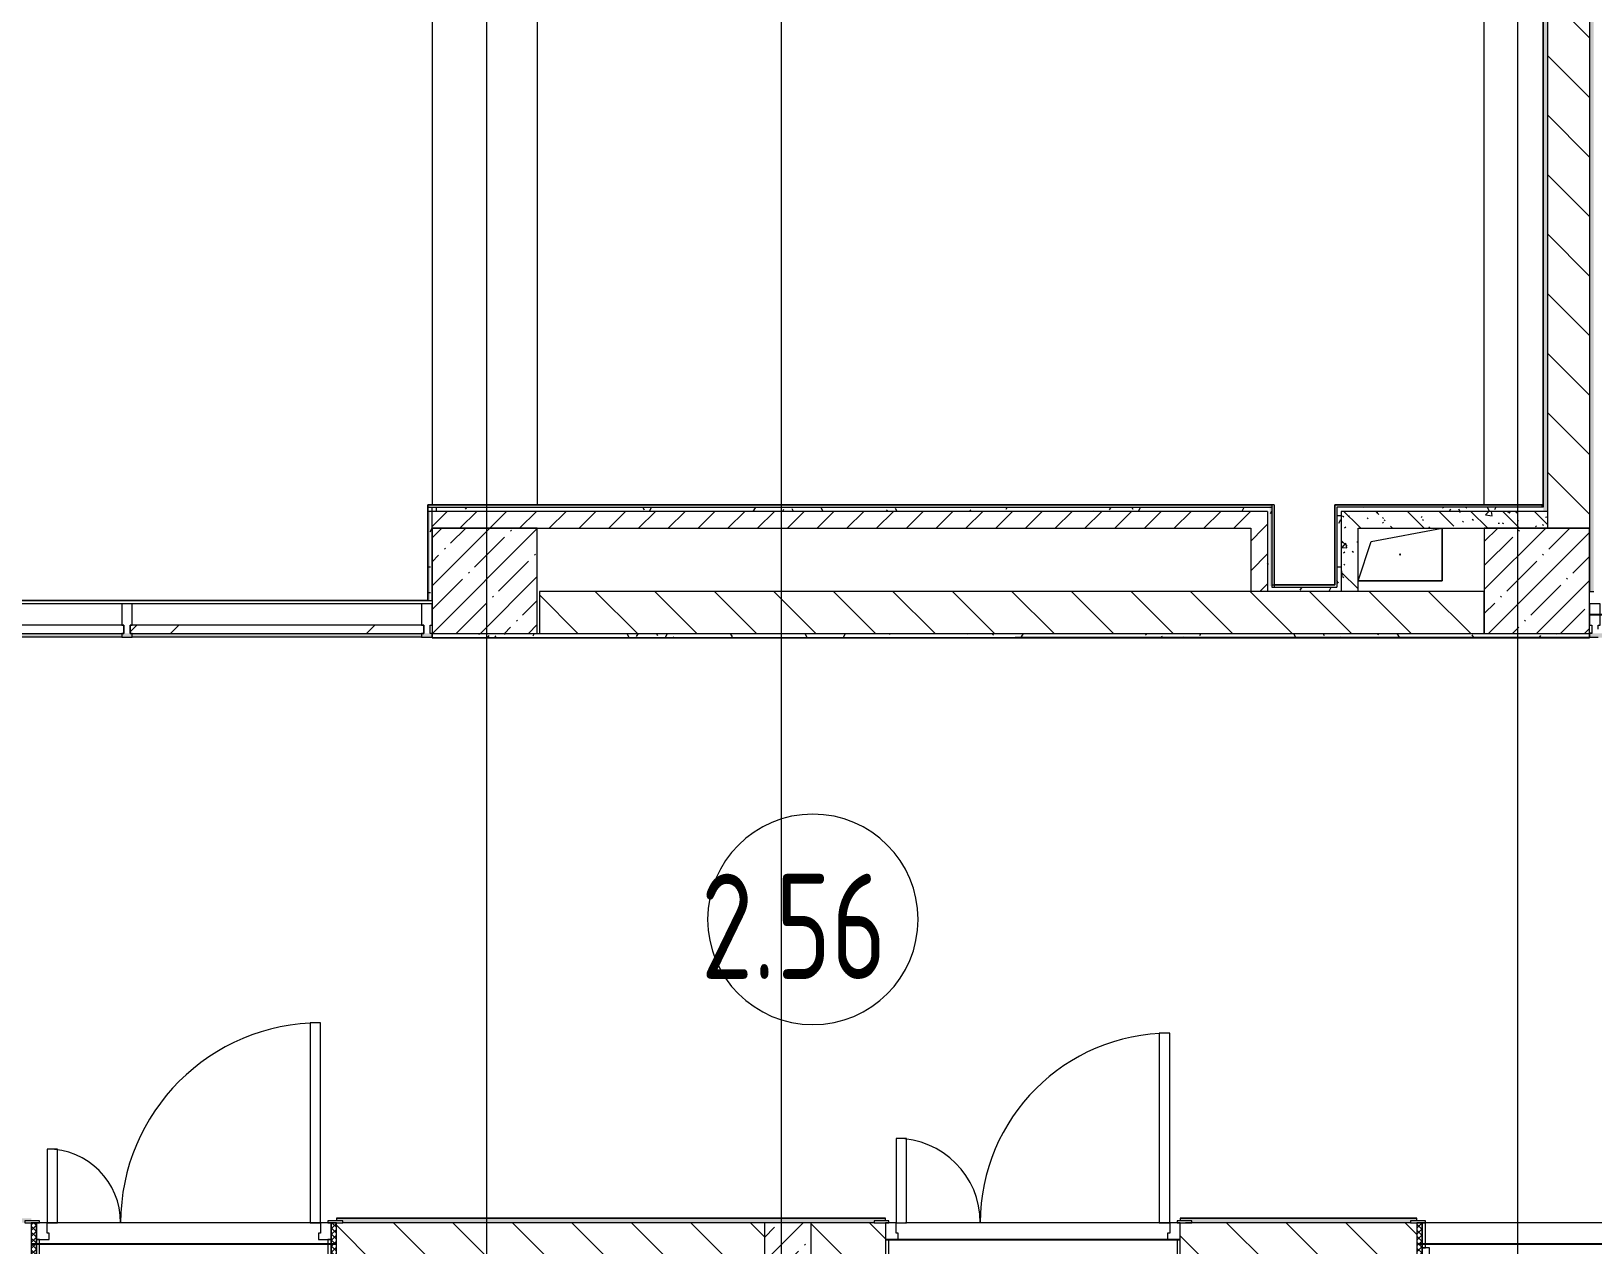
# Model space of a CAD drawing. Header units: millimetres. Extents: x -1113 to 415037, y -3642 to 354837.
# Drawn here: x 252417 to 259838, y 10495 to 16262 of the extents above; entities that cross this region are included whole.
import ezdxf

# ---------------------------------------------------------------- set-up
doc = ezdxf.new("R2010")
doc.units = ezdxf.units.MM
for name, color, linetype, lineweight in [('A-AREA-BNDY', 7, 'Continuous', 5), ('A-AREA-IDEN', 7, 'Continuous', 9), ('A-DOOR-2', 7, 'Continuous', 5), ('A-DOOR-FRAM-2', 7, 'Continuous', 5), ('A-FLOR', 7, 'Continuous', 9), ('A-GENM', 7, 'Continuous', 9), ('A-GLAZ-CURT', 7, 'Continuous', 9), ('A-GLAZ-CURT-1', 7, 'Continuous', 5), ('A-GLAZ-CURT-2', 7, 'Continuous', 20), ('A-GLAZ-CWMG', 7, 'Continuous', 9), ('A-GLAZ-CWMG-1', 7, 'Continuous', 20), ('A-WALL', 7, 'Continuous', 5), ('I-WALL', 7, 'Continuous', 5), ('S-COLS', 7, 'Continuous', 9), ('S-COLS-1', 7, 'Continuous', 5), ('Оси', 7, 'Continuous', 9)]:
    doc.layers.add(name, color=color, linetype=linetype, lineweight=lineweight)
doc.layers.add('A-AREA-PATT-2', color=7, linetype='Continuous', lineweight=5, true_color=0xcde0ef, transparency=1)
for name, color, linetype, lineweight, true_color in [('A-DOOR-1', 7, 'Continuous', 5, 0xc0c0c0), ('A-DOOR-FRAM-1', 7, 'Continuous', 5, 0xc0c0c0), ('A-WALL-1', 9, 'Continuous', 5, 0x808080), ('A-WALL-FNSH-1', 9, 'Continuous', 5, 0x808080)]:
    doc.layers.add(name, color=color, linetype=linetype, lineweight=lineweight, true_color=true_color)
doc.styles.add('СПДС', font='ГОСТ тип А.ttf', dxfattribs={"width": 0.9})
pattern_1 = [(135, (148772.12, -1e-08), (-141.42136, -141.42136), [])]
pattern_2 = [(45, (148772.12, -1e-08), (-114.04925, 114.04925), []), (45, (148886.17, -1e-08), (-114.04925, 114.04925), [201.612, -40.322, 6.706, -33.617])]
pattern_3 = [(135, (148772.12, -1e-08), (-150.8683, -150.8683), [213.36, -35.56, 7.112, -35.56]), (135, (148772.12, 150.77), (-150.8683, -150.8683), []), (50, (148772.12, -1e-08), (255.05767, -22.3145), [26.67, -293.37]), (355, (148772.12, -1e-08), (-49.3404, 267.47914), [21.336, -234.696]), (100.451, (148793.38, -1.86), (205.71947, 245.16356), [22.666, -249.326]), (46.184, (148772.12, 71.12), (379.511, -58.86), [40.005, -440.055]), (96.636, (148803.75, 66.2), (332.3634, 346.3991), [33.999, -373.989]), (351.184, (148772.12, 71.12), (332.3669, 346.3953), [32.004, -352.044]), (21, (148807.68, 53.34), (212.26017, -143.17112), [26.67, -293.37]), (326, (148807.68, 53.34), (86.52236, 257.86323), [21.336, -234.696]), (71.451, (148825.37, 41.4), (298.78395, 114.6901), [22.666, -249.326]), (37.5, (148772.12, -1e-08), (4.32385, 118.37751), [6.706, -225.146, 6.706, -231.546, -235.585]), (37.5, (148772.12, -1e-08), (4.32385, 118.37751), [-470.103, 6.706, -228.879]), (7.5, (148772.12, -1e-08), (93.54758, 140.2533), [6.706, -129.134, 6.706, -219.812, -89.789]), (7.5, (148772.12, -1e-08), (93.54758, 140.2533), [-362.356, 6.706, -83.083]), (327.5, (148692.82, -1e-08), (189.82734, -8.02019), [6.706, -82.194, 6.706, -270.662, -368.046]), (327.5, (148692.82, -1e-08), (189.82734, -8.02019), [-366.268, 6.706, -361.34]), (317.5, (148657.26, -1e-08), (207.38114, 35.59764), [6.706, -108.864, 6.706, -177.495, -261.366]), (317.5, (148657.26, -1e-08), (207.38114, 35.59764), [-299.771, 6.706, -254.66])]
pattern_4 = [(0, (148772.123, -1e-08), (243.84, 60.96), [20.117, -162.763, 20.117, -162.763, -975.36]), (0, (148772.123, -1e-08), (243.84, 60.96), [-365.76, 20.117, -345.643, 20.117, -162.763, -426.72]), (0, (148772.123, -1e-08), (243.84, 60.96), [-914.4, 20.117, -101.803, 20.117, -284.683]), (120, (148863.563, 30.48), (-174.71291, 180.691634), [20.117, -162.763, 20.117, -162.763, -975.36]), (120, (148863.563, 30.48), (-174.71291, 180.691634), [-365.76, 20.117, -345.643, 20.117, -162.763, -426.72]), (120, (148863.563, 30.48), (-174.71291, 180.691634), [-914.4, 20.117, -101.803, 20.117, -284.683]), (240, (148894.043, 152.4), (-69.12709, -241.651634), [20.117, -162.763, 20.117, -162.763, -975.36]), (240, (148894.043, 152.4), (-69.12709, -241.651634), [-365.76, 20.117, -345.643, 20.117, -162.763, -426.72]), (240, (148894.043, 152.4), (-69.12709, -241.651634), [-914.4, 20.117, -101.803, 20.117, -284.683])]
pattern_5 = [(45, (148772.12, -1e-08), (-70.71068, 70.71068), [])]

# ---------------------------------------------------------------- blocks, each defined once
blk = doc.blocks.new('110_Дверь_СКБ_2Ст - Д-2а_л_ Из коридора на лестницу-32216062-Объем проектирования 2 этажа')
at = {"layer": 'A-DOOR-1'}
for p, q in [((662.5, 1000), (612.5, 1000)), ((612.5, 1000), (612.5, 100)), ((662.5, 100), (662.5, 1000)), ((-637.5, 500), (-637.5, 100)), ((-587.5, 500), (-637.5, 500)), ((-587.5, 100), (-587.5, 500)), ((-637.5, 100), (-587.5, 100)), ((612.5, 100), (662.5, 100))]:
    blk.add_line(p, q, dxfattribs=at)
for centre, radius, start, end in [((662.5, 100), 900, 90, 180), ((-637.5, 100), 400, 360, 90)]:
    blk.add_arc(centre, radius, start, end, dxfattribs=at)
at = {"layer": 'A-DOOR-FRAM-1'}
for p, q in [((-672.5, 108), (-742.5, 108)), ((-742.5, 108), (-742.5, 100)), ((-742.5, 100), (-672.5, 100)), ((-637.5, 100), (-687.5, 100)), ((-687.5, 100), (-687.5, 20)), ((-672.5, 100), (-672.5, 108)), ((-637.5, 50), (-637.5, 100)), ((662.5, 100), (662.5, 50)), ((712.5, 100), (662.5, 100)), ((767.5, 108), (697.5, 108)), ((697.5, 108), (697.5, 100)), ((697.5, 100), (767.5, 100)), ((712.5, 20), (712.5, 100)), ((767.5, 100), (767.5, 108)), ((-687.5, 20), (-627.5, 20)), ((-672.5, 20), (-687.5, 20)), ((-687.5, 20), (-687.5, -100)), ((-672.5, -100), (-672.5, 20)), ((-627.5, 50), (-637.5, 50)), ((-627.5, 20), (-627.5, 50)), ((662.5, 50), (652.5, 50)), ((652.5, 50), (652.5, 20)), ((652.5, 20), (712.5, 20)), ((712.5, 20), (697.5, 20)), ((697.5, 20), (697.5, -100)), ((712.5, -100), (712.5, 20)), ((-672.5, -100), (-742.5, -100)), ((-742.5, -100), (-742.5, -108)), ((-742.5, -108), (-672.5, -108)), ((-687.5, -100), (-672.5, -100)), ((-672.5, -108), (-672.5, -100)), ((697.5, -100), (712.5, -100)), ((767.5, -100), (697.5, -100)), ((697.5, -100), (697.5, -108)), ((697.5, -108), (767.5, -108)), ((767.5, -108), (767.5, -100))]:
    blk.add_line(p, q, dxfattribs=at)
blk = doc.blocks.new('110_Дверь_СКБ_1Ст_Внутренняя1 - Д-8 950x2100h_охрана-V352-Объем проектирования 2 этажа')
at = {"layer": 'A-DOOR-2'}
h = blk.add_hatch(dxfattribs=at)
h.set_pattern_fill('FP_33', color=256, style=0, pattern_type=2)
h.set_pattern_definition([(135, (1826.41, 164.685), (-14.14214, -14.14214), []), (225, (1826.41, 164.685), (14.14214, -14.14214), [])])
h.paths.add_polyline_path([(462.5, 100), (462.5, -100), (487.5, -100), (487.5, 100)])
at = {"layer": 'A-DOOR-FRAM-2'}
h = blk.add_hatch(dxfattribs=at)
h.set_pattern_fill('FP_34', color=256, style=0, pattern_type=2)
h.set_pattern_definition([(45, (-296.384, 164.685), (-14.1421, 14.1421), []), (135, (-296.384, 164.685), (-14.1421, -14.1421), [])])
h.paths.add_polyline_path([(-437.5, 100), (-462.5, 98.6), (-462.5, -100), (-437.5, -100), (-437.5, 99)])
at = {"layer": 'A-DOOR-1'}
for p, q in [((437.5, 950), (397.5, 950)), ((397.5, 950), (397.5, 100)), ((437.5, 100), (437.5, 950)), ((397.5, 100), (437.5, 100))]:
    blk.add_line(p, q, dxfattribs=at)
blk.add_arc((437.5, 100), 850, 90, 180, dxfattribs=at)
at = {"layer": 'A-DOOR-FRAM-1'}
for p, q in [((-422.5, 108), (-492.5, 108)), ((-492.5, 108), (-492.5, 100)), ((-492.5, 100), (-422.5, 100)), ((-437.5, 100), (-462.5, 100)), ((-462.5, 100), (-462.5, -100)), ((-412.5, 100), (-437.5, 100)), ((-437.5, 100), (-437.5, 20)), ((-437.5, -100), (-437.5, 100)), ((-422.5, 100), (-437.5, 100)), ((-437.5, 100), (-437.5, 99)), ((-437.5, 99), (-422.5, 99)), ((-422.5, 100), (-422.5, 108)), ((-422.5, 99), (-422.5, 100)), ((-412.5, 60), (-412.5, 100)), ((437.5, 100), (437.5, 60)), ((462.5, 100), (437.5, 100)), ((517.5, 108), (447.5, 108)), ((447.5, 108), (447.5, 100)), ((462.5, 100), (447.5, 100)), ((447.5, 100), (447.5, 99)), ((447.5, 100), (517.5, 100)), ((447.5, 99), (462.5, 99)), ((462.5, 20), (462.5, 100)), ((487.5, 100), (462.5, 100)), ((462.5, 100), (462.5, -100)), ((462.5, 99), (462.5, 100)), ((487.5, -100), (487.5, 100)), ((517.5, 100), (517.5, 108)), ((-437.5, 20), (-402.5, 20)), ((-422.5, 20), (-437.5, 20)), ((-437.5, 20), (-437.5, -100)), ((-422.5, -100), (-422.5, 20)), ((-402.5, 60), (-412.5, 60)), ((-402.5, 20), (-402.5, 60)), ((437.5, 60), (427.5, 60)), ((427.5, 60), (427.5, 20)), ((427.5, 20), (462.5, 20)), ((462.5, 20), (447.5, 20)), ((447.5, 20), (447.5, -100)), ((462.5, -100), (462.5, 20)), ((-422.5, -100), (-492.5, -100)), ((-492.5, -100), (-492.5, -108)), ((-492.5, -108), (-422.5, -108)), ((-462.5, -100), (-437.5, -100)), ((-437.5, -100), (-422.5, -100)), ((-422.5, -108), (-422.5, -100)), ((447.5, -100), (462.5, -100)), ((517.5, -100), (447.5, -100)), ((447.5, -100), (447.5, -108)), ((447.5, -108), (517.5, -108)), ((462.5, -100), (487.5, -100)), ((517.5, -108), (517.5, -100))]:
    blk.add_line(p, q, dxfattribs=at)
blk = doc.blocks.new('110_Дверь_СКБ_2Ст - Д-6_л__ ДОО_Дв_1450x2100h_Дверь из раздевальной в коридор-25835678-Объем проектирования 2 этажа')
at = {"layer": 'A-DOOR-2'}
h = blk.add_hatch(dxfattribs=at)
h.set_pattern_fill('FP_39', color=256, style=0, pattern_type=2)
h.set_pattern_definition([(135, (1576.41, 164.685), (-14.14214, -14.14214), []), (225, (1576.41, 164.685), (14.14214, -14.14214), [])])
h.paths.add_polyline_path([(737.5, -100), (737.5, 100), (712.5, 99.7), (712.5, -100)])
at = {"layer": 'A-DOOR-FRAM-2'}
h = blk.add_hatch(dxfattribs=at)
h.set_pattern_fill('FP_40', color=256, style=0, pattern_type=2)
h.set_pattern_definition([(45, (-546.384, 164.685), (-14.1421, 14.1421), []), (135, (-546.384, 164.685), (-14.1421, -14.1421), [])])
h.paths.add_polyline_path([(-687.5, 86.4), (-687.5, 100), (-712.5, 100), (-712.5, -100), (-687.5, -100), (-687.5, -47)])
at = {"layer": 'A-DOOR-1'}
for p, q in [((662.5, 1050), (612.5, 1050)), ((612.5, 1050), (612.5, 100)), ((662.5, 100), (662.5, 1050)), ((-637.5, 450), (-637.5, 100)), ((-587.5, 450), (-637.5, 450)), ((-587.5, 100), (-587.5, 450)), ((-637.5, 100), (-587.5, 100)), ((612.5, 100), (662.5, 100))]:
    blk.add_line(p, q, dxfattribs=at)
for centre, radius, start, end in [((662.5, 100), 950, 90, 180), ((-637.5, 100), 350, 360, 90)]:
    blk.add_arc(centre, radius, start, end, dxfattribs=at)
at = {"layer": 'A-DOOR-FRAM-1'}
for p, q in [((-672.5, 108), (-742.5, 108)), ((-742.5, 108), (-742.5, 100)), ((-742.5, 100), (-672.5, 100)), ((-687.5, 100), (-712.5, 100)), ((-712.5, 100), (-712.5, -100)), ((-637.5, 100), (-687.5, 100)), ((-687.5, 100), (-687.5, 20)), ((-687.5, -100), (-687.5, 100)), ((-672.5, 100), (-672.5, 108)), ((-637.5, 50), (-637.5, 100)), ((662.5, 100), (662.5, 50)), ((712.5, 100), (662.5, 100)), ((767.5, 108), (697.5, 108)), ((697.5, 108), (697.5, 100)), ((697.5, 100), (767.5, 100)), ((712.5, 20), (712.5, 100)), ((737.5, 100), (712.5, 100)), ((712.5, 100), (712.5, -100)), ((737.5, -100), (737.5, 100)), ((767.5, 100), (767.5, 108)), ((-687.5, 20), (-627.5, 20)), ((-672.5, 20), (-687.5, 20)), ((-687.5, 20), (-687.5, -100)), ((-672.5, -100), (-672.5, 20)), ((-627.5, 50), (-637.5, 50)), ((-627.5, 20), (-627.5, 50)), ((662.5, 50), (652.5, 50)), ((652.5, 50), (652.5, 20)), ((652.5, 20), (712.5, 20)), ((712.5, 20), (697.5, 20)), ((697.5, 20), (697.5, -100)), ((712.5, -100), (712.5, 20)), ((-672.5, -100), (-742.5, -100)), ((-742.5, -100), (-742.5, -108)), ((-742.5, -108), (-672.5, -108)), ((-712.5, -100), (-687.5, -100)), ((-687.5, -100), (-672.5, -100)), ((-672.5, -108), (-672.5, -100)), ((697.5, -100), (712.5, -100)), ((767.5, -100), (697.5, -100)), ((697.5, -100), (697.5, -108)), ((697.5, -108), (767.5, -108)), ((712.5, -100), (737.5, -100)), ((767.5, -108), (767.5, -100))]:
    blk.add_line(p, q, dxfattribs=at)
blk = doc.blocks.new('GM_Отверстие прямоугольное _в плите_ - Отверстие-V438-Объем проектирования 2 этажа')
at = {"layer": 'A-GENM'}
for p, q in [((-137.5, 62.5), (200, 125)), ((200, 125), (200, -125)), ((200, -125), (200, 125)), ((-200, -125), (-137.5, 62.5)), ((200, -125), (-200, -125)), ((-200, -125), (200, -125))]:
    blk.add_line(p, q, dxfattribs=at)
for start, end in [(360, 180), (180, 360)]:
    blk.add_arc((0, 0), 2.5, start, end, dxfattribs=at)
blk = doc.blocks.new('Прямоугольный импост - Импост структурный с накладкой - 160мм Темный-V500-Объем проектирования 2 этажа')
at = {"layer": 'A-GLAZ-CWMG-1'}
for p, q in [((-50, 0), (-50, 17)), ((-50, 17), (0, 17)), ((-40, 0), (-50, 0)), ((-40, -40), (-40, 0)), ((0, 0), (-10, 0)), ((-10, 0), (-10, -40)), ((0, 17), (0, 0)), ((-50, -140), (-50, -40)), ((-50, -40), (-40, -40)), ((-10, -40), (0, -40)), ((0, -40), (0, -140)), ((0, -140), (-50, -140))]:
    blk.add_line(p, q, dxfattribs=at)
blk = doc.blocks.new('Системная панель - Стекло - 40мм-32427251-Объем проектирования 2 этажа')
at = {"layer": 'A-GLAZ-CURT-1'}
h = blk.add_hatch(dxfattribs=at)
h.set_pattern_fill('FP_217', color=256, style=0, pattern_type=2)
h.set_pattern_definition([(45, (-105012.5, -13200), (-565.6854, 565.6854), [400, -1200]), (45, (-105412.5, -13400), (-565.6854, 565.6854), [1200, -400]), (45, (-104612.5, -13600), (-565.6854, 565.6854), [400, -1200])])
h.paths.add_polyline_path([(96.1, 0), (697.5, 0), (697.5, 40), (-697.5, 40), (-697.5, 0), (-687.5, 0)])
at = {"layer": 'A-GLAZ-CURT-2'}
for p, q in [((697.5, 40), (-697.5, 40)), ((-697.5, 40), (-697.5, 0)), ((697.5, 0), (697.5, 40)), ((-697.5, 0), (697.5, 0))]:
    blk.add_line(p, q, dxfattribs=at)
blk = doc.blocks.new('Прямоугольный импост - Импост структурный с накладкой - 160мм Темный-32427249-Объем проектирования 2 этажа')
at = {"layer": 'A-GLAZ-CWMG'}
for p, q in [((105500, 13540), (104125, 13540)), ((105500, 13383), (104125, 13383))]:
    blk.add_line(p, q, dxfattribs=at)
blk = doc.blocks.new('Системная панель - Стекло - 40мм-32427252-Объем проектирования 2 этажа')
at = {"layer": 'A-GLAZ-CURT-2'}
for p, q in [((720, 40), (-720, 40)), ((-720, 40), (-720, 0)), ((-720, 0), (720, 0)), ((720, 0), (720, 40))]:
    blk.add_line(p, q, dxfattribs=at)
blk = doc.blocks.new('Прямоугольный импост - Импост структурный с накладкой - 160мм Темный-32427250-Объем проектирования 2 этажа')
at = {"layer": 'A-GLAZ-CWMG'}
for p, q in [((104075, 13540), (102655, 13540)), ((104075, 13383), (102655, 13383))]:
    blk.add_line(p, q, dxfattribs=at)
blk = doc.blocks.new('Прямоугольный импост - Импост структурный с накладкой - 160мм Темный-V502-Объем проектирования 2 этажа')
at = {"layer": 'A-GLAZ-CWMG-1'}
for p, q in [((-25, 0), (-25, 17)), ((-25, 17), (25, 17)), ((-15, 0), (-25, 0)), ((-15, -40), (-15, 0)), ((25, 0), (15, 0)), ((15, 0), (15, -40)), ((25, 17), (25, 0)), ((-25, -140), (-25, -40)), ((-25, -40), (-15, -40)), ((15, -40), (25, -40)), ((25, -40), (25, -140)), ((25, -140), (-25, -140))]:
    blk.add_line(p, q, dxfattribs=at)
blk = doc.blocks.new('Прямоугольный импост - Импост структурный с накладкой - 160мм Темный-32356295-Объем проектирования 2 этажа')
at = {"layer": 'A-GLAZ-CWMG-1'}
for p, q in [((-50, 40), (-50, 140)), ((-50, 140), (0, 140)), ((0, 140), (0, 40)), ((-40, 40), (-50, 40)), ((-40, 20), (-40, 40)), ((-10, 40), (-10, 0)), ((0, 40), (-10, 40)), ((-10, 0), (0, 0)), ((0, 0), (0, -17)), ((0, -17), (-40, -17))]:
    blk.add_line(p, q, dxfattribs=at)
blk = doc.blocks.new('Марка_Помещения - Номер-25198446-Объем проектирования 2 этажа')
at = {"layer": 'A-AREA-IDEN'}
for start, end in [(360, 180), (180, 360)]:
    blk.add_arc((0, 0), 2.5, start, end, dxfattribs=at)

msp = doc.modelspace()

# ---------------------------------------------------------------- hatches: boundary and pattern name
at = {"layer": 'A-AREA-PATT-2'}
h = msp.add_hatch(color=256, dxfattribs=at)
h.paths.add_polyline_path([(254302.1, 13557), (254312.1, 13557), (254312.1, 13980), (254302.1, 13980), (254302.1, 13557.8)])
h.paths.add_polyline_path([(258616.6, 13625.5), (258616.6, 14005.5), (259596.6, 14005.5), (259596.6, 14011), (258611.1, 14011), (258611.1, 13631), (258323.1, 13631), (258323.1, 14011), (254302.1, 14011), (254302.1, 14000), (254312.1, 14001.5), (254312.1, 14005.5), (258302.1, 14005.5), (258302.1, 13625.5), (258611.1, 13625.5)])
h.paths.add_polyline_path([(259112.1, 20309), (259601.6, 20309), (259601.1, 20319), (259112.1, 20319)])
h.paths.add_polyline_path([(254832.6, 20749), (254842.1, 20749), (254842.1, 20759.5), (254832.1, 20759), (254832.1, 20749)])
h = msp.add_hatch(color=256, dxfattribs=at)
h.paths.add_polyline_path([(247492.6, 13190), (247493.1, 13190), (247492.6, 13190)])
h.paths.add_polyline_path([(249962.1, 13380), (249962.1, 13383), (251337.1, 13381.5), (251337.1, 13380), (251387.1, 13381.5), (251387.1, 13383), (254321.6, 13383.8), (254321.6, 13400), (249872.1, 13400), (249872.1, 13383), (249912.1, 13383), (249912.1, 13380), (249947.2, 13380)])
h.paths.add_polyline_path([(261327.6, 13380), (261327.6, 13383), (264371.6, 13383), (264371.6, 13400), (259822.6, 13400), (259822.6, 13383), (259862.6, 13383), (259862.6, 13380), (259912.6, 13380.4), (259912.6, 13383), (261277.6, 13381.5), (261277.6, 13380), (261305.2, 13380)])
at = {"layer": 'I-WALL'}
h = msp.add_hatch(dxfattribs=at)
h.set_pattern_fill('FP_191', color=256, style=0, pattern_type=2)
h.set_pattern_definition(pattern_4)
h.paths.add_polyline_path([(259831.5, 13600), (259842.1, 13600), (259842.1, 21130), (259822.1, 21130), (259822.1, 13600)])
h = msp.add_hatch(dxfattribs=at)
h.set_pattern_fill('FP_23', color=256, style=0, pattern_type=2)
h.set_pattern_definition(pattern_1)
h.paths.add_polyline_path([(259822.1, 13900), (259822.1, 20900), (259622.1, 20900), (259622.1, 13900)])
h = msp.add_hatch(dxfattribs=at)
h.set_pattern_fill('FP_191', color=256, style=0, pattern_type=2)
h.set_pattern_definition(pattern_4)
h.paths.add_polyline_path([(259622.1, 13980), (259622.1, 20329), (259602.1, 20308), (259602.1, 13980)])
h = msp.add_hatch(dxfattribs=at)
h.set_pattern_fill('FP_191', color=256, style=0, pattern_type=2)
h.set_pattern_definition(pattern_4)
h.paths.add_polyline_path([(254312.1, 13557), (254322.1, 13557), (254322.1, 13980), (254302.1, 13980), (254302.1, 13557)])
h = msp.add_hatch(dxfattribs=at)
h.set_pattern_fill('FP_22', color=256, style=0, pattern_type=2)
h.set_pattern_definition(pattern_5)
h.paths.add_polyline_path([(255305.3, 13900), (258292.1, 13900), (258292.1, 13980), (254322.1, 13980), (254322.1, 13900), (255178.7, 13900)])
h = msp.add_hatch(dxfattribs=at)
h.set_pattern_fill('FP_191', color=256, style=0, pattern_type=2)
h.set_pattern_definition(pattern_4)
h.paths.add_polyline_path([(258312.1, 13980), (258312.1, 14000), (254342.1, 14000), (254342.1, 13980), (258309.6, 13980)])
h = msp.add_hatch(dxfattribs=at)
h.set_pattern_fill('FP_191', color=256, style=0, pattern_type=2)
h.set_pattern_definition(pattern_4)
h.paths.add_polyline_path([(258312.1, 13600), (258312.1, 13980), (258292.1, 13980), (258292.1, 13600)])
h = msp.add_hatch(dxfattribs=at)
h.set_pattern_fill('FP_191', color=256, style=0, pattern_type=2)
h.set_pattern_definition(pattern_4)
h.paths.add_polyline_path([(258642.1, 13600), (258642.1, 14000), (258622.1, 14000), (258622.1, 13600)])
h = msp.add_hatch(dxfattribs=at)
h.set_pattern_fill('FP_191', color=256, style=0, pattern_type=2)
h.set_pattern_definition(pattern_4)
h.paths.add_polyline_path([(258722.1, 13980), (259602.1, 13980), (259601.1, 14000), (258642.1, 14000), (258642.1, 13980)])
h = msp.add_hatch(dxfattribs=at)
h.set_pattern_fill('FP_41', color=256, style=0, pattern_type=2)
h.set_pattern_definition(pattern_3)
h.paths.add_polyline_path([(258642.1, 13600), (258722.1, 13600), (258722.1, 13980), (258642.1, 13980), (258642.1, 13900)])
h = msp.add_hatch(dxfattribs=at)
h.set_pattern_fill('FP_41', color=256, style=0, pattern_type=2)
h.set_pattern_definition(pattern_3)
h.paths.add_polyline_path([(259122.1, 13900), (259622.1, 13900), (259622.1, 13980), (258722.1, 13980), (258722.1, 13900), (258739.8, 13900)])
h = msp.add_hatch(dxfattribs=at)
h.set_pattern_fill('FP_22', color=256, style=0, pattern_type=2)
h.set_pattern_definition(pattern_5)
h.paths.add_polyline_path([(258292.1, 13600), (258292.1, 13900), (258212.1, 13900), (258212.1, 13600)])
h = msp.add_hatch(dxfattribs=at)
h.set_pattern_fill('FP_23', color=256, style=0, pattern_type=2)
h.set_pattern_definition(pattern_1)
h.paths.add_polyline_path([(259322.1, 13400), (259322.1, 13600), (254832.1, 13600), (254832.1, 13400), (258739.8, 13400)])
h = msp.add_hatch(dxfattribs=at)
h.set_pattern_fill('FP_191', color=256, style=0, pattern_type=2)
h.set_pattern_definition(pattern_4)
h.paths.add_polyline_path([(258312.1, 13600), (258622.1, 13600), (258622.1, 13620), (258312.1, 13620)])
h = msp.add_hatch(dxfattribs=at)
h.set_pattern_fill('FP_191', color=256, style=0, pattern_type=2)
h.set_pattern_definition(pattern_4)
h.paths.add_polyline_path([(259462.6, 13380), (259822.6, 13380), (259822.1, 13400), (254321.6, 13400), (254322.1, 13380), (259433.1, 13380)])
h = msp.add_hatch(dxfattribs=at)
h.set_pattern_fill('FP_191', color=256, style=0, pattern_type=2)
h.set_pattern_definition(pattern_4)
h.paths.add_polyline_path([(259982.1, 10600), (269962.1, 10600), (269960.1, 10620), (259952.1, 10620), (259952.1, 10608), (259982.1, 10608)])
h.paths.add_polyline_path([(249581.1, 10600), (252387.1, 10600), (252387.1, 10608), (252417.1, 10608), (252417.1, 10620), (249602.1, 10620)])
h.paths.add_polyline_path([(249581.1, 10600), (249601.1, 10620), (249581.1, 10620)])
h.paths.add_polyline_path([(255902.1, 10600), (256422.1, 10600), (256422.1, 10608), (256477.1, 10608), (256477.1, 10620), (253867.1, 10620), (253867.1, 10608), (253897.1, 10608), (253897.1, 10600), (255882.1, 10600)])
h.paths.add_polyline_path([(258972.1, 10600), (258972.1, 10608), (259002.1, 10608), (259002.1, 10620), (257877.1, 10620), (257877.1, 10608), (257932.1, 10608), (257932.1, 10600), (258822.1, 10600)])
h = msp.add_hatch(dxfattribs=at)
h.set_pattern_fill('FP_23', color=256, style=0, pattern_type=2)
h.set_pattern_definition(pattern_1)
h.paths.add_polyline_path([(252235.2, 10400), (252417.1, 10400), (252417.1, 10600), (250382.1, 10600), (250382.1, 10400), (250789.8, 10400)])
h.paths.add_polyline_path([(253867.1, 10400), (255902.1, 10400.2), (255902.1, 10600), (253867.1, 10600)])
h = msp.add_hatch(dxfattribs=at)
h.set_pattern_fill('FP_1', color=256, style=0, pattern_type=2)
h.set_pattern_definition(pattern_2)
h.paths.add_polyline_path([(255902.1, 2400), (256122.1, 2401.7), (256122.1, 10600), (255902.1, 10600), (255902.1, 2615.2)])
h = msp.add_hatch(dxfattribs=at)
h.set_pattern_fill('FP_23', color=256, style=0, pattern_type=2)
h.set_pattern_definition(pattern_1)
h.paths.add_polyline_path([(269942.2, 10400), (269982.1, 10400), (269982.1, 10600), (268102.1, 10600), (268102.1, 10400), (269580.8, 10400)])
h.paths.add_polyline_path([(260458.2, 10400), (260702.1, 10400), (260702.1, 10600), (259952.1, 10600), (259952.1, 10400), (260450.7, 10400)])
h.paths.add_polyline_path([(258822.1, 10400), (259002.1, 10400), (259002.1, 10600), (257877.1, 10600), (257877.1, 10400), (258739.8, 10400)])
h.paths.add_polyline_path([(256122.1, 10400), (256477.1, 10400), (256477.1, 10600), (256122.1, 10600)])
at = {"layer": 'S-COLS-1'}
h = msp.add_hatch(dxfattribs=at)
h.set_pattern_fill('FP_1', color=256, style=0, pattern_type=2)
h.set_pattern_definition(pattern_2)
h.paths.add_polyline_path([(254322.1, 13400), (254822.1, 13400), (254822.1, 13900), (254322.1, 13900)])
h = msp.add_hatch(dxfattribs=at)
h.set_pattern_fill('FP_1', color=256, style=0, pattern_type=2)
h.set_pattern_definition(pattern_2)
h.paths.add_polyline_path([(259822.1, 13400), (259822.1, 13900), (259322.1, 13900), (259322.1, 13400), (259622.1, 13400)])

# ---------------------------------------------------------------- linework, layer by layer
for points in [[(259822.6, 13490), (261317.6, 13490)], [(252417.1, 10500), (253867.1, 10500)], [(256477.1, 10520), (257877.1, 10520)], [(259002.1, 10500), (259952.1, 10500)]]:
    msp.add_lwpolyline(points)
at = {"layer": 'A-AREA-BNDY', "flags": 128}
msp.add_lwpolyline([(249893.1, 13557), (254302.1, 13557), (254302.1, 14011), (258312.1, 14011), (258312.1, 13631), (258611.1, 13631), (258611.1, 14011), (259601.1, 14011), (259601.1, 20309), (259101.1, 20309), (259101.1, 21129), (257263.1, 21129), (257263.1, 20748), (256901.1, 20748), (256901.1, 21129), (254843.1, 21129), (254843.1, 20879.5), (254843.1, 20759.5), (254842.1, 20759.5), (254842.1, 20748), (254321.1, 20748), (254321.1, 21129), (249943.1, 21129)], dxfattribs=at)
at = {"layer": 'A-FLOR'}
for p, q in [((254322.1, 21140), (254322.1, 14010.9)), ((254822.1, 20749), (254822.1, 14011)), ((259601.1, 20308), (259601.1, 14011)), ((259322.1, 14011), (259322.1, 18600)), ((254302.1, 14000), (254302.1, 13557)), ((254322.1, 13980), (254322.1, 14000)), ((259601.1, 14011), (258611.1, 14011)), ((258611.1, 14011), (258611.1, 13631)), ((254302.1, 13557), (251427.1, 13557)), ((259833, 13400.5), (259822.1, 13400.5)), ((253792.1, 10600), (252492.1, 10600)), ((255126.2, 10600), (253897.1, 10600)), ((257827.1, 10600), (256571.6, 10600)), ((258017.1, 10600), (257902.1, 10600)), ((258972.1, 10600), (258739.8, 10600)), ((259912.1, 10600), (259042.1, 10600))]:
    msp.add_line(p, q, dxfattribs=at)
at = {"layer": 'A-WALL'}
for p, q in [((259822.1, 20900), (259822.1, 13600)), ((258312.1, 13980), (258312.1, 13620)), ((258622.1, 14000), (258622.1, 13620)), ((258312.1, 13620), (258622.1, 13620)), ((259322.1, 13400), (259322.1, 13600)), ((254321.6, 13400), (259822.6, 13400)), ((257092.1, 13380), (257092.1, 13379.5)), ((256422.1, 10600), (255126.2, 10600)), ((256122.1, 10600), (256122.1, 2400))]:
    msp.add_line(p, q, dxfattribs=at)
at = {"layer": 'A-WALL-1'}
for p, q in [((259622.1, 20900), (259622.1, 13900)), ((259602.1, 20329), (259602.1, 14000)), ((258292.1, 13980), (254302.1, 13980)), ((254322.1, 13557), (254322.1, 13980)), ((254342.1, 14000), (254342.1, 13980)), ((258292.1, 13980), (258292.1, 13600)), ((259602.1, 14000), (258622.1, 14000)), ((258642.1, 13980), (258642.1, 13600)), ((259622.1, 13980), (258642.1, 13980)), ((254322.1, 13900), (258212.1, 13900)), ((258212.1, 13900), (258212.1, 13600)), ((258722.1, 13600), (258722.1, 13900)), ((258722.1, 13900), (259822.1, 13900)), ((259322.1, 13600), (254832.1, 13600)), ((254832.1, 13600), (254832.1, 13400)), ((259822.1, 13600), (259842.1, 13600)), ((254302.1, 13557), (254322.1, 13557)), ((254321.6, 13400), (254321.6, 13380)), ((254321.6, 13380), (259822.6, 13380)), ((259822.6, 13380), (259822.6, 13400)), ((256477.1, 10620), (253867.1, 10620)), ((253867.1, 10620), (253867.1, 10608)), ((256477.1, 10608), (256477.1, 10620)), ((259002.1, 10620), (257877.1, 10620)), ((257877.1, 10620), (257877.1, 10608)), ((259002.1, 10608), (259002.1, 10620)), ((255902.1, 10600), (255902.1, 150)), ((258739.8, 10600), (258017.1, 10600))]:
    msp.add_line(p, q, dxfattribs=at)
at = {"layer": 'A-WALL-FNSH-1'}
for p, q in [((259601.1, 20309), (259601.1, 14001)), ((259602.1, 14001), (259602.1, 20309)), ((254301.1, 14011), (254301.1, 13557)), ((258323.1, 14011), (254301.1, 14011)), ((254302.1, 14000), (254302.1, 14011)), ((254302.1, 14000), (258312.1, 14000)), ((258312.1, 14000), (258312.1, 13980)), ((258323.1, 14011), (258323.1, 13620)), ((259596.6, 14000), (259596.6, 14011)), ((259601.1, 14001), (259602.1, 14001)), ((258611.1, 13631), (258323.1, 13631)), ((254322.1, 13380), (254322.1, 13379)), ((254322.1, 13379), (257092.1, 13379)), ((259822.1, 13380.5), (257092.1, 13380.5)), ((257092.1, 13380.5), (257092.1, 13380)), ((257092.1, 13379.5), (259822.1, 13379.5)), ((257092.1, 13379), (257092.1, 13379.5)), ((259822.1, 13379.5), (259822.1, 13380.5)), ((256477.1, 10621), (253867.1, 10621)), ((253867.1, 10621), (253867.1, 10620)), ((256477.1, 10620), (256477.1, 10621)), ((259002.1, 10621), (257877.1, 10621)), ((257877.1, 10621), (257877.1, 10620)), ((259002.1, 10620), (259002.1, 10621))]:
    msp.add_line(p, q, dxfattribs=at)
at = {"layer": 'S-COLS'}
for p, q in [((259822.1, 13900), (259622.1, 13900)), ((259322.1, 13600), (259322.1, 13400))]:
    msp.add_line(p, q, dxfattribs=at)
at = {"layer": 'S-COLS-1'}
for p, q in [((254822.1, 13900), (254322.1, 13900)), ((254322.1, 13900), (254322.1, 13400)), ((254822.1, 13400), (254822.1, 13900)), ((259622.1, 13900), (259322.1, 13900)), ((259322.1, 13900), (259322.1, 13600)), ((259822.1, 13400), (259822.1, 13900)), ((254322.1, 13400), (254822.1, 13400)), ((259322.1, 13400), (259822.1, 13400))]:
    msp.add_line(p, q, dxfattribs=at)
at = {"layer": 'Оси'}
for points in [[(254582.1, -1906.3), (254582.1, 3093.7), (254582.1, 17028.3), (254582.1, 22028.3)], [(255982.1, -1906.3), (255982.1, 3093.7), (255982.1, 17028.3), (255982.1, 22028.3)], [(259482.1, -1906.3), (259482.1, 3093.7), (259482.1, 17028.3), (259482.1, 22028.3)]]:
    msp.add_lwpolyline(points, dxfattribs=at)

# ---------------------------------------------------------------- block references
at = {"layer": 'A-AREA-IDEN', "xscale": 199.9999999999999, "yscale": 199.9999999999999, "zscale": 199.9999999999999}
msp.add_blockref('Марка_Помещения - Номер-25198446-Объем проектирования 2 этажа', (256131.4, 12041.1), dxfattribs=at)
at = {"layer": 'A-DOOR-1'}
for name, p in [('110_Дверь_СКБ_2Ст - Д-6_л__ ДОО_Дв_1450x2100h_Дверь из раздевальной в коридор-25835678-Объем проектирования 2 этажа', (253129.6, 10500)), ('110_Дверь_СКБ_2Ст - Д-2а_л_ Из коридора на лестницу-32216062-Объем проектирования 2 этажа', (257164.6, 10500))]:
    msp.add_blockref(name, p, dxfattribs=at)
at = {"layer": 'A-DOOR-1', "rotation": 180}
msp.add_blockref('110_Дверь_СКБ_1Ст_Внутренняя1 - Д-8 950x2100h_охрана-V352-Объем проектирования 2 этажа', (259489.6, 10500), dxfattribs=at)
at = {"layer": 'A-GENM'}
msp.add_blockref('GM_Отверстие прямоугольное _в плите_ - Отверстие-V438-Объем проектирования 2 этажа', (258922.1, 13775), dxfattribs=at)
at = {"layer": 'A-GLAZ-CURT'}
for name, p in [('Системная панель - Стекло - 40мм-32427252-Объем проектирования 2 этажа', (252137.1, 13400)), ('Системная панель - Стекло - 40мм-32427251-Объем проектирования 2 этажа', (253584.6, 13400))]:
    msp.add_blockref(name, p, dxfattribs=at)
at = {"layer": 'A-GLAZ-CWMG'}
for name in ['Прямоугольный импост - Импост структурный с накладкой - 160мм Темный-32427250-Объем проектирования 2 этажа', 'Прямоугольный импост - Импост структурный с накладкой - 160мм Темный-32427249-Объем проектирования 2 этажа']:
    msp.add_blockref(name, (148772.1, 0), dxfattribs=at)
at = {"layer": 'A-GLAZ-CWMG', "extrusion": (0, 0, -1), "rotation": 180}
for name, p in [('Прямоугольный импост - Импост структурный с накладкой - 160мм Темный-V502-Объем проектирования 2 этажа', (-252872.1, 13400)), ('Прямоугольный импост - Импост структурный с накладкой - 160мм Темный-V500-Объем проектирования 2 этажа', (-254322.1, 13400))]:
    msp.add_blockref(name, p, dxfattribs=at)
at = {"layer": 'A-GLAZ-CWMG', "extrusion": (0, 0, -1)}
msp.add_blockref('Прямоугольный импост - Импост структурный с накладкой - 160мм Темный-32356295-Объем проектирования 2 этажа', (-259822.6, 13400), dxfattribs=at)

# ---------------------------------------------------------------- texts
at = {"layer": 'A-AREA-IDEN', "insert": (255600, 12258.2), "char_height": 500, "width": 1327.594, "attachment_point": 1, "style": 'СПДС'}
msp.add_mtext('2.56', dxfattribs=at)

doc.saveas('drawing.dxf')
